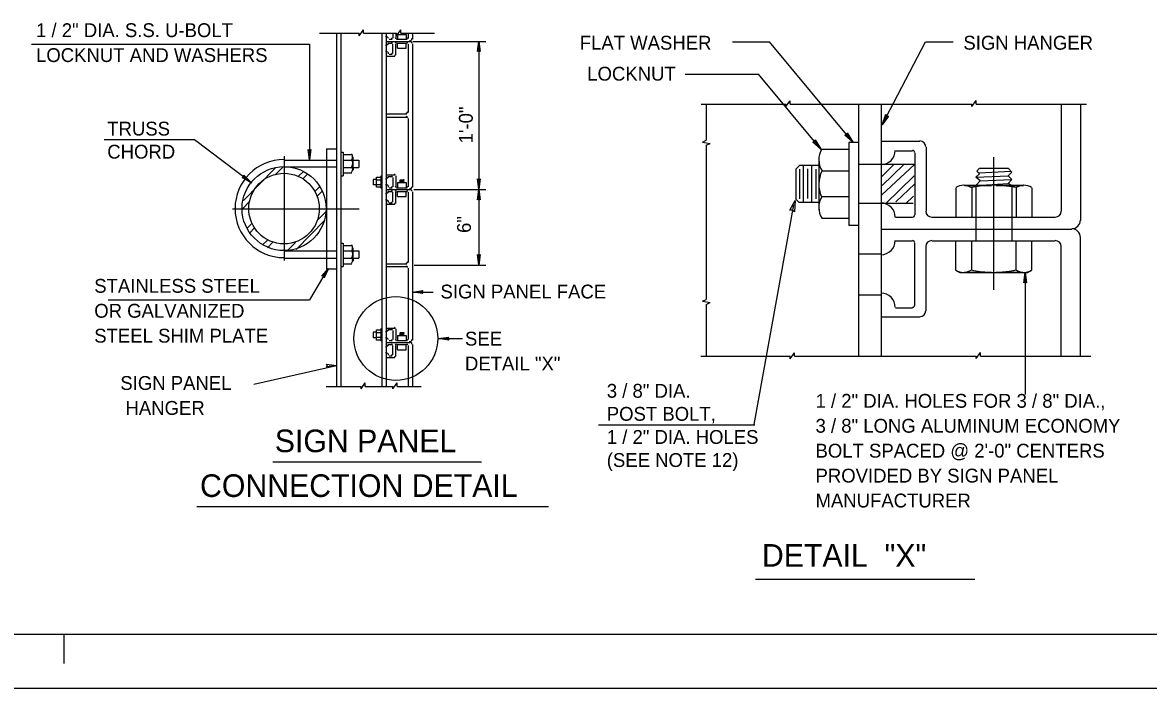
# Model space of a CAD drawing. Extents: x -3 to 26050223, y 0 to 12035012.
# Drawn here: x 33.64 to 53.97, y 0 to 12.02 of the extents above; entities that cross this region are included whole.
import ezdxf

# ---------------------------------------------------------------- set-up
doc = ezdxf.new("R2010")
doc.units = 0
for name, color, linetype in [('1', 7, 'Continuous'), ('2', 7, 'Continuous'), ('39', 7, 'Continuous')]:
    doc.layers.add(name, color=color, linetype=linetype)

msp = doc.modelspace()

# ---------------------------------------------------------------- linework, layer by layer
at = {"layer": '1'}
for p, q in [((39.002, 11.833), (39.718, 11.833)), ((39.31, 11.833), (39.31, 5.449)), ((39.385, 11.833), (39.385, 5.449)), ((39.718, 11.783), (39.793, 11.891)), ((39.718, 11.783), (39.718, 11.833)), ((39.793, 11.833), (39.793, 11.891)), ((39.793, 11.833), (40.393, 11.833)), ((40.127, 11.833), (40.127, 5.449)), ((40.202, 11.833), (40.202, 10.399)), ((40.327, 11.833), (40.327, 11.741)), ((40.377, 11.833), (40.377, 11.741)), ((40.393, 11.783), (40.468, 11.891)), ((40.393, 11.783), (40.393, 11.833)), ((40.41, 11.808), (40.41, 11.724)), ((40.41, 11.808), (40.568, 11.808)), ((40.468, 11.833), (40.468, 11.891)), ((40.468, 11.833), (41.077, 11.833)), ((40.568, 11.808), (40.568, 11.724)), ((40.602, 11.833), (40.602, 11.741)), ((40.602, 11.833), (40.602, 11.733)), ((40.677, 11.833), (40.677, 11.724)), ((33.801, 11.633), (38.818, 11.633)), ((38.818, 11.633), (38.818, 9.541)), ((40.202, 11.683), (40.635, 11.683)), ((40.202, 11.683), (40.652, 11.683)), ((40.26, 11.724), (40.31, 11.724)), ((40.26, 11.649), (40.31, 11.649)), ((40.327, 11.466), (40.327, 11.633)), ((40.377, 11.433), (40.377, 11.633)), ((40.393, 11.724), (40.585, 11.724)), ((40.393, 11.649), (40.585, 11.649)), ((40.41, 11.558), (40.41, 11.649)), ((40.568, 11.558), (40.568, 11.649)), ((40.602, 11.633), (40.602, 10.483)), ((40.602, 11.633), (40.602, 10.399)), ((40.677, 11.641), (40.677, 9.049)), ((40.685, 11.683), (42.002, 11.683)), ((41.877, 11.683), (41.877, 9.008)), ((46.46, 11.674), (47.127, 11.674)), ((48.635, 9.858), (47.127, 11.674)), ((49.16, 10.174), (49.943, 11.674)), ((49.943, 11.674), (50.443, 11.674)), ((40.202, 11.416), (40.36, 11.416)), ((40.26, 11.449), (40.31, 11.449)), ((40.41, 11.558), (40.568, 11.558)), ((45.602, 11.091), (46.927, 11.091)), ((48.06, 9.733), (46.927, 11.091)), ((47.418, 10.508), (47.502, 10.608)), ((47.502, 10.549), (47.502, 10.608)), ((50.777, 10.508), (50.86, 10.616)), ((50.86, 10.549), (50.86, 10.616)), ((40.202, 10.399), (40.202, 7.691)), ((40.202, 10.374), (40.577, 10.374)), ((45.893, 10.549), (47.418, 10.549)), ((45.985, 10.549), (45.985, 9.899)), ((47.418, 10.508), (47.418, 10.549)), ((47.502, 10.549), (50.777, 10.549)), ((48.735, 10.549), (48.735, 5.999)), ((49.143, 10.549), (49.143, 5.999)), ((50.777, 10.508), (50.777, 10.549)), ((50.86, 10.549), (52.852, 10.549)), ((52.393, 10.549), (52.393, 8.616)), ((52.743, 10.549), (52.743, 8.449)), ((40.202, 10.316), (40.577, 10.316)), ((40.602, 10.291), (40.602, 9.058)), ((40.602, 10.199), (40.602, 9.058)), ((36.743, 9.908), (35.11, 9.908)), ((37.777, 9.124), (36.743, 9.908)), ((45.918, 9.866), (45.985, 9.899)), ((45.918, 9.866), (46.052, 9.841)), ((45.985, 9.808), (46.052, 9.841)), ((45.985, 9.808), (45.985, 7.641)), ((48.56, 9.858), (48.56, 8.358)), ((48.735, 9.858), (48.56, 9.858)), ((49.143, 9.883), (49.843, 9.883)), ((49.952, 9.774), (49.952, 8.616)), ((38.368, 7.724), (38.368, 9.608)), ((39.127, 9.741), (39.127, 7.566)), ((39.127, 9.741), (39.31, 9.741)), ((39.385, 9.683), (39.427, 9.683)), ((39.427, 9.683), (39.427, 9.258)), ((39.427, 9.641), (39.585, 9.641)), ((39.61, 9.541), (39.61, 9.591)), ((48.018, 9.566), (48.018, 8.641)), ((48.56, 9.733), (48.077, 9.733)), ((49.402, 9.708), (49.71, 9.708)), ((49.752, 9.666), (49.752, 8.549)), ((51.177, 7.199), (51.177, 9.591)), ((37.627, 8.808), (38.202, 9.391)), ((38.202, 9.274), (38.343, 9.416)), ((38.368, 9.541), (39.127, 9.541)), ((38.368, 9.416), (39.127, 9.416)), ((39.127, 9.541), (39.31, 9.541)), ((39.127, 9.416), (39.31, 9.416)), ((39.427, 9.541), (39.593, 9.541)), ((39.427, 9.408), (39.593, 9.408)), ((39.593, 9.541), (39.61, 9.541)), ((39.593, 9.541), (39.61, 9.541)), ((39.593, 9.408), (39.61, 9.408)), ((39.61, 9.541), (39.71, 9.541)), ((39.61, 9.408), (39.61, 9.541)), ((39.61, 9.408), (39.61, 9.358)), ((39.61, 9.408), (39.71, 9.408)), ((39.61, 9.408), (39.61, 9.408)), ((39.71, 9.541), (39.71, 9.408)), ((47.602, 9.374), (47.668, 9.441)), ((47.602, 9.374), (47.602, 8.833)), ((48.018, 9.441), (47.668, 9.441)), ((47.668, 9.374), (47.668, 8.841)), ((47.735, 9.441), (47.735, 8.774)), ((47.81, 9.383), (47.81, 8.849)), ((47.885, 9.441), (47.885, 8.774)), ((47.96, 9.374), (47.96, 8.841)), ((49.742, 9.458), (48.735, 9.458)), ((49.14, 9.232), (49.367, 9.452)), ((49.157, 8.912), (49.742, 9.458)), ((49.162, 9.078), (49.546, 9.454)), ((50.868, 9.341), (50.918, 9.391)), ((50.918, 9.391), (51.435, 9.391)), ((51.502, 9.324), (51.435, 9.391)), ((38.618, 9.241), (38.71, 9.333)), ((38.702, 9.199), (38.785, 9.283)), ((39.385, 9.258), (39.427, 9.258)), ((39.427, 9.308), (39.585, 9.308)), ((39.968, 9.191), (39.968, 9.091)), ((40.027, 9.191), (39.968, 9.191)), ((40.027, 9.233), (40.11, 9.233)), ((40.027, 9.049), (40.027, 9.233)), ((40.027, 9.183), (40.11, 9.183)), ((40.11, 9.249), (40.11, 9.033)), ((40.127, 9.249), (40.11, 9.249)), ((40.202, 9.274), (40.36, 9.274)), ((40.26, 9.241), (40.31, 9.241)), ((40.327, 9.224), (40.327, 9.058)), ((40.377, 9.258), (40.377, 9.058)), ((40.452, 9.183), (40.46, 9.183)), ((40.46, 9.174), (40.452, 9.183)), ((40.452, 9.166), (40.46, 9.174)), ((40.452, 9.166), (40.518, 9.166)), ((40.46, 9.149), (40.452, 9.166)), ((40.452, 9.133), (40.46, 9.149)), ((40.46, 9.183), (40.518, 9.183)), ((40.46, 9.183), (40.527, 9.183)), ((40.46, 9.149), (40.527, 9.158)), ((40.527, 9.183), (40.518, 9.183)), ((40.518, 9.166), (40.527, 9.183)), ((40.527, 9.158), (40.518, 9.166)), ((40.518, 9.141), (40.527, 9.158)), ((48.56, 9.341), (48.077, 9.341)), ((49.213, 8.745), (49.737, 9.254)), ((50.852, 9.233), (50.918, 9.291)), ((50.852, 9.233), (51.435, 9.258)), ((50.927, 9.166), (50.852, 9.233)), ((50.852, 9.083), (50.927, 9.166)), ((50.918, 9.291), (50.868, 9.341)), ((50.91, 9.308), (51.485, 9.341)), ((50.927, 9.166), (51.502, 9.191)), ((51.435, 9.258), (51.502, 9.324)), ((51.502, 9.191), (51.435, 9.258)), ((51.435, 9.116), (51.502, 9.191)), ((38.918, 8.974), (39.01, 9.066)), ((38.96, 8.891), (39.052, 8.983)), ((40.027, 9.091), (39.968, 9.091)), ((40.027, 9.099), (40.11, 9.099)), ((40.11, 9.049), (40.027, 9.049)), ((40.127, 9.033), (40.11, 9.033)), ((40.202, 9.008), (40.652, 9.008)), ((40.26, 9.041), (40.31, 9.041)), ((40.26, 8.974), (40.31, 8.974)), ((40.327, 8.783), (40.327, 8.958)), ((40.377, 8.758), (40.377, 8.958)), ((40.393, 9.041), (40.585, 9.041)), ((40.393, 8.974), (40.585, 8.974)), ((40.402, 9.041), (40.585, 9.041)), ((40.402, 8.974), (40.585, 8.974)), ((40.41, 9.133), (40.41, 9.041)), ((40.41, 9.133), (40.568, 9.133)), ((40.41, 8.883), (40.41, 8.974)), ((40.452, 9.133), (40.518, 9.141)), ((40.527, 9.133), (40.518, 9.141)), ((40.568, 9.133), (40.568, 9.133)), ((40.568, 9.133), (40.568, 9.041)), ((40.568, 8.883), (40.568, 8.974)), ((40.602, 8.958), (40.602, 7.691)), ((40.677, 8.966), (40.677, 6.291)), ((40.702, 9.008), (42.002, 9.008)), ((41.877, 9.008), (41.877, 7.641)), ((49.409, 8.788), (49.752, 9.108)), ((50.493, 9.041), (50.493, 8.508)), ((51.135, 9.083), (50.643, 9.083)), ((51.135, 9.083), (50.652, 9.083)), ((50.652, 9.083), (51.135, 9.083)), ((50.777, 9.041), (50.777, 8.508)), ((50.852, 9.083), (51.435, 9.116)), ((50.852, 9.049), (50.852, 8.083)), ((51.218, 9.083), (51.702, 9.083)), ((51.702, 9.083), (51.218, 9.083)), ((51.218, 9.083), (51.71, 9.083)), ((51.502, 9.083), (51.435, 9.116)), ((51.502, 9.049), (51.502, 8.083)), ((51.577, 9.041), (51.577, 8.508)), ((51.86, 9.041), (51.86, 8.508)), ((37.61, 8.658), (37.743, 8.799)), ((40.26, 8.766), (40.31, 8.766)), ((40.41, 8.883), (40.568, 8.883)), ((40.568, 8.883), (40.568, 8.883)), ((47.602, 8.833), (47.66, 8.774)), ((48.018, 8.774), (47.66, 8.774)), ((48.56, 8.874), (48.068, 8.874)), ((49.723, 8.758), (48.735, 8.758)), ((49.58, 8.747), (49.727, 8.89)), ((37.427, 8.658), (39.718, 8.658)), ((38.985, 8.474), (39.127, 8.616)), ((40.202, 8.741), (40.36, 8.741)), ((46.852, 4.767), (47.564, 8.729)), ((37.693, 8.308), (37.785, 8.399)), ((38.577, 7.924), (39.102, 8.458)), ((48.56, 8.483), (48.077, 8.483)), ((48.735, 8.358), (48.56, 8.358)), ((49.402, 8.508), (49.71, 8.508)), ((50.06, 8.508), (52.285, 8.508)), ((37.743, 8.224), (37.827, 8.316)), ((49.143, 8.291), (52.585, 8.291)), ((52.743, 5.999), (52.743, 8.141)), ((37.968, 8.008), (38.06, 8.091)), ((38.06, 7.958), (38.152, 8.049)), ((38.418, 7.899), (38.568, 8.049)), ((39.385, 8.041), (39.427, 8.041)), ((39.427, 8.041), (39.427, 7.616)), ((39.427, 7.999), (39.585, 7.999)), ((39.61, 7.899), (39.61, 7.949)), ((49.402, 8.083), (49.71, 8.083)), ((49.752, 6.916), (49.752, 8.041)), ((49.952, 6.816), (49.952, 7.974)), ((50.06, 8.083), (52.285, 8.083)), ((50.493, 7.549), (50.493, 8.083)), ((50.777, 7.549), (50.777, 8.083)), ((51.577, 7.549), (51.577, 8.083)), ((51.86, 7.558), (51.86, 8.083)), ((52.393, 5.999), (52.393, 7.974)), ((38.368, 7.899), (39.127, 7.899)), ((38.368, 7.766), (39.127, 7.766)), ((39.127, 7.899), (39.31, 7.899)), ((39.127, 7.766), (39.31, 7.766)), ((39.427, 7.899), (39.593, 7.899)), ((39.427, 7.766), (39.593, 7.766)), ((39.593, 7.899), (39.61, 7.899)), ((39.593, 7.899), (39.61, 7.899)), ((39.593, 7.766), (39.61, 7.766)), ((39.61, 7.899), (39.71, 7.899)), ((39.61, 7.766), (39.61, 7.899)), ((39.61, 7.766), (39.61, 7.716)), ((39.61, 7.766), (39.71, 7.766)), ((39.61, 7.766), (39.61, 7.766)), ((39.71, 7.899), (39.71, 7.766)), ((49.143, 7.841), (48.735, 7.841)), ((39.152, 7.574), (38.818, 7.016)), ((39.127, 7.574), (39.31, 7.574)), ((39.385, 7.616), (39.427, 7.616)), ((39.427, 7.666), (39.585, 7.666)), ((40.202, 7.691), (40.202, 5.449)), ((40.202, 7.666), (40.577, 7.666)), ((40.202, 7.616), (40.577, 7.616)), ((40.602, 7.591), (40.602, 6.299)), ((40.602, 7.566), (40.602, 6.299)), ((40.71, 7.641), (42.002, 7.641)), ((45.985, 7.641), (45.985, 7.024)), ((50.502, 7.541), (50.56, 7.508)), ((51.852, 7.541), (51.793, 7.508)), ((50.56, 7.508), (50.643, 7.508)), ((51.135, 7.508), (50.643, 7.508)), ((50.652, 7.508), (51.135, 7.508)), ((51.135, 7.508), (50.652, 7.508)), ((51.135, 7.508), (50.652, 7.508)), ((50.652, 7.508), (51.135, 7.508)), ((51.135, 7.508), (51.793, 7.508)), ((51.218, 7.508), (51.702, 7.508)), ((51.702, 7.508), (51.218, 7.508)), ((51.218, 7.508), (51.71, 7.508)), ((51.743, 7.508), (51.743, 5.309)), ((40.677, 7.158), (41.052, 7.158)), ((35.185, 7.016), (38.818, 7.016)), ((45.918, 6.991), (45.985, 7.024)), ((45.918, 6.991), (46.052, 6.966)), ((45.985, 6.933), (46.052, 6.966)), ((45.985, 6.933), (45.985, 5.999)), ((49.143, 7.099), (48.735, 7.099)), ((49.402, 6.874), (49.71, 6.874)), ((40.202, 6.508), (40.36, 6.508)), ((49.143, 6.708), (49.843, 6.708)), ((39.968, 6.433), (39.968, 6.333)), ((40.027, 6.433), (39.968, 6.433)), ((40.027, 6.333), (39.968, 6.333)), ((40.027, 6.474), (40.11, 6.474)), ((40.027, 6.291), (40.027, 6.474)), ((40.027, 6.424), (40.11, 6.424)), ((40.027, 6.341), (40.11, 6.341)), ((40.11, 6.491), (40.11, 6.274)), ((40.127, 6.491), (40.11, 6.491)), ((40.26, 6.483), (40.31, 6.483)), ((40.327, 6.466), (40.327, 6.299)), ((40.377, 6.491), (40.377, 6.299)), ((40.41, 6.374), (40.41, 6.283)), ((40.41, 6.374), (40.568, 6.374)), ((40.452, 6.416), (40.46, 6.424)), ((40.452, 6.416), (40.518, 6.416)), ((40.46, 6.408), (40.452, 6.416)), ((40.452, 6.399), (40.46, 6.408)), ((40.452, 6.399), (40.518, 6.399)), ((40.46, 6.391), (40.452, 6.399)), ((40.452, 6.374), (40.46, 6.391)), ((40.452, 6.374), (40.518, 6.383)), ((40.46, 6.424), (40.527, 6.424)), ((40.46, 6.408), (40.527, 6.408)), ((40.46, 6.391), (40.527, 6.391)), ((40.518, 6.416), (40.527, 6.424)), ((40.527, 6.408), (40.518, 6.416)), ((40.518, 6.399), (40.527, 6.408)), ((40.527, 6.391), (40.518, 6.399)), ((40.518, 6.383), (40.527, 6.391)), ((40.527, 6.374), (40.518, 6.383)), ((40.568, 6.374), (40.568, 6.374)), ((40.568, 6.374), (40.568, 6.283)), ((41.143, 6.316), (41.585, 6.316)), ((40.11, 6.291), (40.027, 6.291)), ((40.127, 6.274), (40.11, 6.274)), ((40.202, 6.249), (40.635, 6.249)), ((40.202, 6.249), (40.56, 6.249)), ((40.26, 6.283), (40.31, 6.283)), ((40.26, 6.208), (40.31, 6.208)), ((40.327, 6.024), (40.327, 6.191)), ((40.377, 5.991), (40.377, 6.191)), ((40.393, 6.283), (40.585, 6.283)), ((40.393, 6.208), (40.585, 6.208)), ((40.402, 6.283), (40.585, 6.283)), ((40.402, 6.208), (40.585, 6.208)), ((40.41, 6.116), (40.41, 6.208)), ((40.41, 6.116), (40.568, 6.116)), ((40.568, 6.116), (40.568, 6.208)), ((40.568, 6.116), (40.568, 6.116)), ((40.593, 6.249), (40.635, 6.249)), ((40.602, 6.191), (40.602, 5.449)), ((40.677, 6.208), (40.677, 5.449)), ((40.202, 5.974), (40.36, 5.974)), ((40.26, 6.008), (40.31, 6.008)), ((45.885, 5.999), (47.502, 5.999)), ((47.502, 5.949), (47.577, 6.058)), ((47.502, 5.949), (47.502, 5.999)), ((47.577, 5.999), (47.577, 6.058)), ((47.577, 5.999), (50.86, 5.999)), ((50.86, 5.958), (50.935, 6.066)), ((50.86, 5.958), (50.86, 5.999)), ((50.935, 5.999), (50.935, 6.066)), ((50.935, 5.999), (52.927, 5.999)), ((37.814, 5.495), (39.31, 5.833)), ((39.752, 5.408), (39.827, 5.516)), ((39.827, 5.449), (39.827, 5.516)), ((40.327, 5.408), (40.402, 5.516)), ((40.402, 5.449), (40.402, 5.516)), ((39.118, 5.449), (39.752, 5.449)), ((39.752, 5.408), (39.752, 5.449)), ((39.827, 5.449), (40.327, 5.449)), ((40.327, 5.408), (40.327, 5.449)), ((40.402, 5.449), (40.835, 5.449)), ((46.864, 4.755), (44.039, 4.755)), ((3.6, 0.983), (68.183, 0.983)), ((34.392, 0.45), (34.392, 0.983)), ((68.892, 0), (0, 0))]:
    msp.add_line(p, q, dxfattribs=at)
for points in [[(41.852, 11.499), (41.877, 11.683), (41.902, 11.499), (41.877, 11.516)], [(38.843, 9.733), (38.818, 9.541), (38.793, 9.733), (38.818, 9.708)], [(37.635, 9.233), (37.635, 9.266), (37.777, 9.124), (37.602, 9.224)], [(41.902, 9.199), (41.877, 9.008), (41.852, 9.199), (41.877, 9.174)], [(41.852, 8.824), (41.877, 9.008), (41.902, 8.824), (41.877, 8.841)], [(41.902, 7.833), (41.877, 7.641), (41.852, 7.833), (41.877, 7.808)], [(39.043, 7.441), (39.16, 7.583), (39.085, 7.416), (39.077, 7.449)], [(51.718, 7.324), (51.743, 7.508), (51.768, 7.324), (51.743, 7.341)], [(40.868, 7.133), (40.677, 7.158), (40.868, 7.183), (40.843, 7.158)], [(41.335, 6.291), (41.143, 6.316), (41.335, 6.341), (41.31, 6.316)], [(39.127, 5.858), (39.31, 5.833), (39.127, 5.808), (39.143, 5.833)]]:
    msp.add_lwpolyline(points, close=True, dxfattribs=at)
for centre, radius in [((38.36, 8.664), 0.758), ((38.36, 8.664), 0.637), ((40.379, 6.319), 0.758)]:
    msp.add_circle(centre, radius, dxfattribs=at)
for centre, radius, start, end in [((40.302, 11.751), 0.0167, 270, 0), ((40.302, 11.642), 0.0167, 0, 90), ((40.385, 11.751), 0.0167, 180, 270), ((40.385, 11.642), 0.0167, 90, 180), ((40.577, 11.751), 0.0167, 270, 0), ((40.577, 11.642), 0.0167, 0, 90), ((40.627, 11.734), 0.0417, 270, 0), ((40.627, 11.651), 0.0417, 0, 90), ((40.302, 11.476), 0.0167, 270, 0), ((40.352, 11.442), 0.0167, 270, 0), ((40.568, 10.409), 0.025, 270, 0), ((40.568, 10.301), 0.025, 0, 90), ((49.842, 9.779), 0.106, 0, 90), ((39.521, 9.597), 0.0782, 323.3824, 42.9751), ((39.521, 9.597), 0.0782, 323.3824, 2.4418), ((48.382, 9.545), 0.366, 148.1341, 212.833), ((49.141, 9.715), 0.255, 270, 0), ((49.707, 9.673), 0.0425, 0, 90), ((38.36, 8.664), 0.885, 90, 270), ((39.521, 9.371), 0.0782, 317.0249, 356.8212), ((39.521, 9.371), 0.0782, 357.5582, 36.6176), ((39.46, 9.484), 0.142, 331.9275, 28.0725), ((40.302, 9.234), 0.0167, 0, 90), ((40.352, 9.267), 0.0167, 0, 90), ((48.544, 9.104), 0.528, 152.7531, 205.2008), ((40.302, 9.067), 0.0167, 270, 0), ((40.302, 8.967), 0.0167, 0, 90), ((40.385, 9.067), 0.0167, 180, 270), ((40.385, 8.967), 0.0167, 90, 180), ((40.577, 9.067), 0.0167, 270, 0), ((40.577, 8.967), 0.0167, 0, 90), ((40.627, 9.059), 0.0417, 270, 0), ((40.627, 8.976), 0.0417, 0, 90), ((50.628, 8.837), 0.248, 88.3734, 123.6847), ((50.628, 8.837), 0.248, 55.6468, 86.7461), ((51.174, 7.146), 1.939, 92.3004, 102.018), ((51.174, 7.146), 1.939, 78.0034, 92.1244), ((51.174, 7.146), 1.939, 77.982, 87.6996), ((51.719, 8.837), 0.248, 56.0836, 124.6657), ((51.719, 8.837), 0.248, 93.2539, 124.3532), ((40.302, 8.792), 0.0167, 270, 0), ((40.352, 8.767), 0.0167, 270, 0), ((48.382, 8.686), 0.366, 148.1341, 212.833), ((49.141, 8.511), 0.255, 0, 90), ((49.707, 8.554), 0.0425, 270, 0), ((50.055, 8.617), 0.106, 180, 270), ((52.286, 8.617), 0.106, 270, 0), ((52.583, 8.455), 0.156, 270, 0), ((52.583, 8.143), 0.156, 0, 90), ((39.521, 7.956), 0.0782, 323.3824, 42.9751), ((39.521, 7.956), 0.0782, 323.3824, 2.4418), ((49.141, 8.086), 0.255, 270, 0), ((49.707, 8.044), 0.0425, 0, 90), ((50.055, 7.98), 0.106, 90, 180), ((52.286, 7.98), 0.106, 0, 90), ((39.521, 7.729), 0.0782, 357.5582, 36.6176), ((39.46, 7.842), 0.142, 331.9275, 28.0725), ((39.521, 7.729), 0.0782, 317.0249, 356.8212), ((40.568, 7.701), 0.025, 270, 0), ((40.568, 7.601), 0.025, 0, 90), ((50.628, 7.76), 0.248, 235.1501, 271.6266), ((50.628, 7.76), 0.248, 273.2539, 304.3532), ((51.174, 9.452), 1.939, 257.982, 267.6996), ((51.174, 9.452), 1.939, 267.8756, 281.9966), ((51.174, 9.452), 1.939, 272.3004, 282.018), ((51.719, 7.76), 0.248, 235.3343, 304.8499), ((51.719, 7.76), 0.248, 235.6468, 266.7461), ((49.141, 6.882), 0.255, 0, 90), ((49.707, 6.925), 0.0425, 270, 0), ((49.842, 6.818), 0.106, 270, 0), ((40.352, 6.501), 0.0167, 0, 90), ((40.302, 6.476), 0.0167, 0, 90), ((40.302, 6.309), 0.0167, 270, 0), ((40.385, 6.309), 0.0167, 180, 270), ((40.577, 6.309), 0.0167, 270, 0), ((40.302, 6.201), 0.0167, 0, 90), ((40.385, 6.201), 0.0167, 90, 180), ((40.577, 6.201), 0.0167, 0.0016, 90), ((40.627, 6.301), 0.0417, 270, 0), ((40.627, 6.217), 0.0417, 0, 90), ((40.302, 6.034), 0.0167, 270, 0), ((40.352, 6.001), 0.0167, 270, 0)]:
    msp.add_arc(centre, radius, start, end, dxfattribs=at)
for centre, start_param, end_param in [((40.194, 11.729), 0.125397, 1.570796), ((40.194, 11.658), 4.712389, 6.310571), ((40.194, 11.457), 0.044678, 1.570796), ((40.194, 9.252), 4.712389, 6.283185), ((40.194, 9.051), 6.271027, 7.853982), ((40.194, 8.98), 4.712389, 6.369487), ((40.194, 8.779), 6.190489, 7.853982), ((40.194, 6.489), 4.712389, 6.283185), ((40.194, 6.289), 0.085967, 1.570796), ((40.194, 6.218), 4.712389, 6.283185), ((40.194, 6.017), 0, 1.570796)]:
    msp.add_ellipse(centre, major_axis=(0.0546, 0), ratio=0.777881, start_param=start_param, end_param=end_param, dxfattribs=at)
at = {"layer": '2'}
for p, q in [((38.16, 4.091), (41.927, 4.091)), ((36.785, 3.283), (43.135, 3.283)), ((46.873, 1.974), (50.831, 1.974))]:
    msp.add_line(p, q, dxfattribs=at)
at = {"layer": '39'}
for points in [[(49.243, 10.333), (49.277, 10.333), (49.16, 10.174), (49.227, 10.366)], [(48.518, 9.999), (48.527, 10.033), (48.635, 9.858), (48.485, 9.991)], [(47.943, 9.874), (47.952, 9.908), (48.06, 9.733), (47.91, 9.866)], [(47.533, 8.637), (47.492, 8.636), (47.589, 8.811), (47.577, 8.606)]]:
    msp.add_lwpolyline(points, close=True, dxfattribs=at)

# ---------------------------------------------------------------- texts
at = {"layer": '2'}
for s, height, p in [('1 / 2" DIA. S.S. U-BOLT ', 0.25, (33.882, 11.76)), ('FLAT WASHER', 0.25, (43.7, 11.533)), ('SIGN HANGER', 0.25, (50.627, 11.533)), ('LOCKNUT AND WASHERS', 0.25, (33.882, 11.31)), ('LOCKNUT', 0.25, (43.835, 10.974)), ('TRUSS', 0.25, (35.168, 9.983)), ('CHORD', 0.25, (35.168, 9.566)), ('STAINLESS STEEL', 0.25, (34.933, 7.144)), ('SIGN PANEL FACE', 0.25, (41.185, 7.041)), ('OR GALVANIZED ', 0.25, (34.933, 6.694)), ('STEEL SHIM PLATE ', 0.25, (34.933, 6.244)), ('SEE', 0.25, (41.627, 6.191)), ('DETAIL "X"', 0.25, (41.627, 5.741)), ('SIGN PANEL', 0.25, (35.404, 5.39)), ('3 / 8" DIA. ', 0.25, (44.188, 5.249)), ('1 / 2" DIA. HOLES FOR 3 / 8" DIA., ', 0.25, (47.957, 5.068)), (' HANGER', 0.25, (35.404, 4.94)), ('POST BOLT,', 0.25, (44.188, 4.833)), ('3 / 8" LONG ALUMINUM ECONOMY', 0.25, (47.957, 4.618)), ('SIGN PANEL ', 0.40835, (38.193, 4.266)), ('1 / 2" DIA. HOLES', 0.25, (44.188, 4.416)), ('BOLT SPACED @ 2\'-0" CENTERS ', 0.25, (47.957, 4.168)), ('(SEE NOTE 12)  ', 0.25, (44.188, 3.999)), ('CONNECTION DETAIL ', 0.40835, (36.843, 3.458)), ('PROVIDED BY SIGN PANEL ', 0.25, (47.957, 3.718)), ('MANUFACTURER', 0.25, (47.957, 3.268)), ('DETAIL  "X"', 0.40835, (46.989, 2.199))]:
    msp.add_text(s, height=height, dxfattribs=at).set_placement(p)
for s, p in [('1\'-0"', (41.768, 9.841)), ('6"', (41.735, 8.224))]:
    msp.add_text(s, height=0.25, rotation=90, dxfattribs=at).set_placement(p)

doc.saveas('drawing.dxf')
